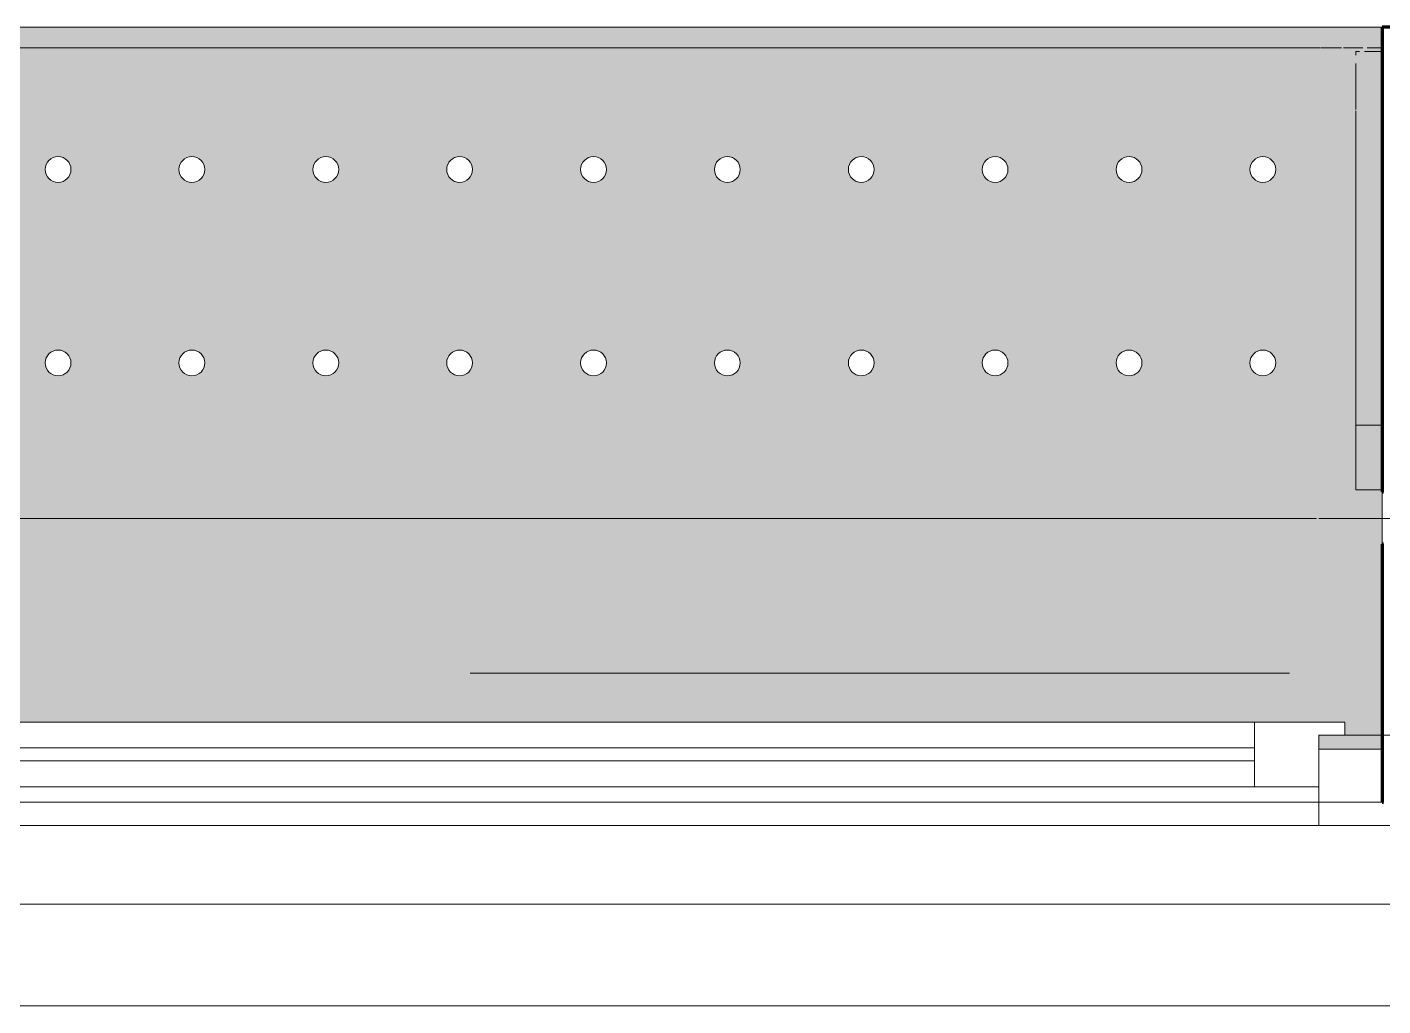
# Model space of a CAD drawing. Header units: millimetres. Extents: x 35144 to 233944, y -8553 to 29000.
# Drawn here: x 50800 to 51851, y -258 to 501 of the extents above; entities that cross this region are included whole.
import ezdxf

# ---------------------------------------------------------------- set-up
doc = ezdxf.new("R2010")
doc.units = ezdxf.units.MM
doc.linetypes.add('Осевая', pattern=[3175, 635, -476.25, 1587.5, -476.25])
for name, color, linetype, lineweight in [('A-GLAZ', 7, 'Continuous', 9), ('A-GLAZ-1', 7, 'Continuous', 13), ('Оси-2', 7, 'Осевая', 9)]:
    doc.layers.add(name, color=color, linetype=linetype, lineweight=lineweight)
for name, color, linetype, lineweight, true_color in [('A-WALL-1', 7, 'Continuous', 9, 0xc0c0c0), ('I-WALL-28', 7, 'Continuous', 80, 0xffd2ff), ('I-WALL-7', 7, 'Continuous', 9, 0xcbc7bf), ('I-WALL-8', 7, 'Continuous', 80, 0xff80c0), ('S-WALL-ANLY', 7, 'Continuous', 13, 0x008040), ('Знаки-1', 9, 'Continuous', 9, 0x808080), ('Знаки-2', 7, 'Continuous', 9, 0xc1bbaf), ('Знаки-4', 7, 'Continuous', 9, 0xaba79f), ('Знаки-5', 7, 'Continuous', 9, 0xd5cdbe), ('Знаки-6', 7, 'Continuous', 9, 0xd1cabb), ('Знаки-7', 7, 'Continuous', 9, 0xccc5b7), ('Знаки-8', 7, 'Continuous', 9, 0xd4ccbd)]:
    doc.layers.add(name, color=color, linetype=linetype, lineweight=lineweight, true_color=true_color)
doc.layers.add('Знаки-3', color=7, linetype='Continuous', lineweight=9, transparency=0.5)

# ---------------------------------------------------------------- blocks, each defined once
blk = doc.blocks.new('120_Окно_СКБ_2Ст - 120_Окно_СКБ_2Ст 2100х2500 _мал створка справа_-22445857-План отделки стен 1 этажа в осях 17-23')
at = {"layer": 'A-GLAZ'}
for p, q in [((1050, -57), (-1050, -57)), ((-930, -107), (100, -107)), ((100, -117), (-930, -117)), ((-1029, -127), (-1026, -127)), ((-1025.4, -127), (-1021.7, -127)), ((-1021.5, -127), (-1017.7, -127)), ((-1017.5, -127), (-1013.8, -127)), ((-1013.7, -127), (-1000, -127))]:
    blk.add_line(p, q, dxfattribs=at)
at = {"layer": 'A-GLAZ-1'}
for p, q in [((-1050, -57), (-980, -57)), ((-980, -57), (-980, -127)), ((150, -87), (-980, -87)), ((-980, -87), (-980, -127)), ((-930, -137), (-930, -87)), ((-980, -127), (-1050, -127)), ((-980, -127), (-1000, -127)), ((-1000, -127), (-1000, -137)), ((-1000, -137), (170, -137)), ((170, -137), (-1000, -137))]:
    blk.add_line(p, q, dxfattribs=at)
blk = doc.blocks.new('Зашивка радиатора_ с перфорацией М5 - Зашивка радиатора_ с перфорацией М5-V56-План отделки стен 1 этажа в осях 17-23')
at = {"layer": 'Знаки-3'}
h = blk.add_hatch(color=256, dxfattribs=at)
h.paths.add_polyline_path([(1749, 380), (1699, 380), (1699, 369), (1719, 369), (1719, 359), (919, 359), (919, 369), (939, 369), (939, 380), (869, 380), (869, 369), (889, 369), (889, 359), (-281, 359.2), (-281, 369), (-261, 369), (-261, 380), (-310, 380), (-310, -179.9), (1750, -179.9), (1749, 379.7)])
h.paths.add_polyline_path([(1650, 90.4), (1655, 89), (1658.7, 85.4), (1660, 80.4), (1658.7, 75.4), (1655, 71.7), (1650, 70.4), (1645, 71.7), (1641.3, 75.4), (1640, 80.4), (1641.3, 85.4), (1645, 89), (1647.4, 90)])
h.paths.add_polyline_path([(1546.2, 90.4), (1551.2, 89), (1554.9, 85.4), (1556.2, 80.4), (1554.9, 75.4), (1551.2, 71.7), (1546.2, 70.4), (1541.2, 71.7), (1537.6, 75.4), (1536.2, 80.4), (1537.6, 85.4), (1541.2, 89), (1543.7, 90)])
h.paths.add_polyline_path([(923.7, 90.4), (928.7, 89), (932.4, 85.4), (933.7, 80.4), (932.4, 75.4), (928.7, 71.7), (923.7, 70.4), (918.7, 71.7), (915.1, 75.4), (913.7, 80.4), (915.1, 85.4), (918.7, 89), (921.2, 90)])
h.paths.add_polyline_path([(1338.7, 90.4), (1343.7, 89), (1347.4, 85.4), (1348.7, 80.4), (1347.4, 75.4), (1343.7, 71.7), (1338.7, 70.4), (1333.7, 71.7), (1330.1, 75.4), (1328.7, 80.4), (1330.1, 85.4), (1333.7, 89), (1336.2, 90)])
h.paths.add_polyline_path([(716.2, 90.4), (721.2, 89), (724.9, 85.4), (726.2, 80.4), (724.9, 75.4), (721.2, 71.7), (716.2, 70.4), (711.2, 71.7), (707.6, 75.4), (706.2, 80.4), (707.6, 85.4), (711.2, 89), (713.7, 90)])
h.paths.add_polyline_path([(1235, 90.4), (1240, 89), (1243.7, 85.4), (1245, 80.4), (1243.7, 75.4), (1240, 71.7), (1235, 70.4), (1230, 71.7), (1226.3, 75.4), (1225, 80.4), (1226.3, 85.4), (1230, 89), (1232.4, 90)])
h.paths.add_polyline_path([(508.7, 90.4), (513.7, 89), (517.4, 85.4), (518.7, 80.4), (517.4, 75.4), (513.7, 71.7), (508.7, 70.4), (503.7, 71.7), (500.1, 75.4), (498.7, 80.4), (500.1, 85.4), (503.7, 89), (506.2, 90)])
h.paths.add_polyline_path([(820, 90.4), (825, 89), (828.7, 85.4), (830, 80.4), (828.7, 75.4), (825, 71.7), (820, 70.4), (815, 71.7), (811.3, 75.4), (810, 80.4), (811.3, 85.4), (815, 89), (817.4, 90)])
h.paths.add_polyline_path([(301.2, 90.4), (306.2, 89), (309.9, 85.4), (311.2, 80.4), (309.9, 75.4), (306.2, 71.7), (301.2, 70.4), (296.2, 71.7), (292.6, 75.4), (291.2, 80.4), (292.6, 85.4), (296.2, 89), (298.7, 90)])
h.paths.add_polyline_path([(612.5, 90.4), (617.5, 89), (621.2, 85.4), (622.5, 80.4), (621.2, 75.4), (617.5, 71.7), (612.5, 70.4), (607.5, 71.7), (603.8, 75.4), (602.5, 80.4), (603.8, 85.4), (607.5, 89), (609.9, 90)])
h.paths.add_polyline_path([(1027.5, 90.4), (1032.5, 89), (1036.2, 85.4), (1037.5, 80.4), (1036.2, 75.4), (1032.5, 71.7), (1027.5, 70.4), (1022.5, 71.7), (1018.8, 75.5), (1017.5, 80.4), (1018.8, 85.4), (1022.5, 89), (1024.9, 90)])
h.paths.add_polyline_path([(197.5, 90.4), (202.5, 89), (206.2, 85.4), (207.5, 80.4), (206.2, 75.4), (202.5, 71.7), (197.5, 70.4), (192.5, 71.7), (188.8, 75.4), (187.5, 80.4), (188.8, 85.4), (192.5, 89), (194.9, 90)])
h.paths.add_polyline_path([(1442.5, 90.4), (1447.5, 89), (1451.2, 85.4), (1452.5, 80.4), (1451.2, 75.4), (1447.5, 71.7), (1442.5, 70.4), (1437.5, 71.7), (1433.8, 75.4), (1432.5, 80.4), (1433.8, 85.4), (1437.5, 89), (1439.9, 90)])
h.paths.add_polyline_path([(1131.2, 90.4), (1136.2, 89), (1139.9, 85.4), (1141.2, 80.4), (1139.9, 75.4), (1136.2, 71.7), (1131.2, 70.4), (1126.2, 71.7), (1122.6, 75.4), (1121.2, 80.4), (1122.6, 85.4), (1126.2, 89), (1128.7, 90)])
h.paths.add_polyline_path([(405, 90.4), (410, 89), (413.7, 85.4), (415, 80.4), (413.7, 75.4), (410, 71.7), (405, 70.4), (400, 71.7), (396.3, 75.4), (395, 80.4), (396.3, 85.4), (400, 89), (402.4, 90)])
h.paths.add_polyline_path([(-217.5, 90.4), (-212.5, 89), (-208.8, 85.4), (-207.5, 80.4), (-208.8, 75.4), (-212.5, 71.7), (-217.5, 70.4), (-222.5, 71.7), (-226.2, 75.4), (-227.5, 80.4), (-226.2, 85.4), (-222.5, 89), (-220.1, 90)])
h.paths.add_polyline_path([(-113.8, 90.4), (-108.8, 89), (-105.1, 85.4), (-103.8, 80.4), (-105.1, 75.4), (-108.8, 71.7), (-113.8, 70.4), (-118.8, 71.7), (-122.4, 75.4), (-123.8, 80.4), (-122.4, 85.4), (-118.8, 89), (-116.3, 90)])
h.paths.add_polyline_path([(93.7, 90.4), (98.7, 89), (102.4, 85.4), (103.7, 80.4), (102.4, 75.4), (98.7, 71.7), (93.7, 70.4), (88.7, 71.7), (85.1, 75.4), (83.7, 80.4), (85.1, 85.4), (88.7, 89), (91.2, 90)])
h.paths.add_polyline_path([(-10, 90.4), (-5, 89), (-1.3, 85.4), (0, 80.4), (-1.3, 75.4), (-5, 71.7), (-10, 70.4), (-15, 71.7), (-18.7, 75.4), (-20, 80.4), (-18.7, 85.4), (-15, 89), (-12.6, 90)])
h.paths.add_polyline_path([(1650, -59.6), (1655, -61), (1658.7, -64.6), (1660, -69.6), (1658.7, -74.6), (1655, -78.3), (1650, -79.6), (1645, -78.3), (1641.3, -74.6), (1640, -69.6), (1641.3, -64.6), (1645, -61), (1647.4, -60)])
h.paths.add_polyline_path([(1442.5, -59.6), (1447.5, -61), (1451.2, -64.6), (1452.5, -69.6), (1451.2, -74.6), (1447.5, -78.3), (1442.5, -79.6), (1437.5, -78.3), (1433.8, -74.6), (1432.5, -69.6), (1433.8, -64.6), (1437.5, -61), (1439.9, -60)])
h.paths.add_polyline_path([(1546.2, -59.6), (1551.2, -61), (1554.9, -64.6), (1556.2, -69.6), (1554.9, -74.6), (1551.2, -78.3), (1546.2, -79.6), (1541.2, -78.3), (1537.6, -74.6), (1536.2, -69.6), (1537.6, -64.6), (1541.2, -61), (1543.7, -60)])
h.paths.add_polyline_path([(1235, -59.6), (1240, -61), (1243.7, -64.6), (1245, -69.6), (1243.7, -74.6), (1240, -78.3), (1235, -79.6), (1230, -78.3), (1226.3, -74.6), (1225, -69.6), (1226.3, -64.6), (1230, -61), (1232.4, -60)])
h.paths.add_polyline_path([(612.5, -59.6), (617.5, -61), (621.2, -64.6), (622.5, -69.6), (621.2, -74.6), (617.5, -78.3), (612.5, -79.6), (607.5, -78.3), (603.8, -74.6), (602.5, -69.6), (603.8, -64.6), (607.5, -61), (609.9, -60)])
h.paths.add_polyline_path([(405, -59.6), (410, -61), (413.7, -64.6), (415, -69.6), (413.7, -74.6), (410, -78.3), (405, -79.6), (400, -78.3), (396.3, -74.6), (395, -69.6), (396.3, -64.6), (400, -61), (402.4, -60)])
h.paths.add_polyline_path([(1131.2, -59.6), (1136.2, -61), (1139.9, -64.6), (1141.2, -69.6), (1139.9, -74.6), (1136.2, -78.3), (1131.2, -79.6), (1126.2, -78.3), (1122.6, -74.6), (1121.2, -69.6), (1122.6, -64.6), (1126.2, -61), (1128.7, -60)])
h.paths.add_polyline_path([(820, -59.6), (825, -61), (828.7, -64.6), (830, -69.6), (828.7, -74.6), (825, -78.3), (820, -79.6), (815, -78.3), (811.3, -74.6), (810, -69.6), (811.3, -64.6), (815, -61), (817.4, -60)])
h.paths.add_polyline_path([(923.7, -59.6), (928.7, -61), (932.4, -64.6), (933.7, -69.6), (932.4, -74.6), (928.7, -78.3), (923.7, -79.6), (918.7, -78.3), (915.1, -74.6), (913.7, -69.6), (915.1, -64.6), (918.7, -61), (921.2, -60)])
h.paths.add_polyline_path([(301.2, -59.6), (306.2, -61), (309.9, -64.6), (311.2, -69.6), (309.9, -74.6), (306.2, -78.3), (301.2, -79.6), (296.2, -78.3), (292.6, -74.6), (291.2, -69.6), (292.6, -64.6), (296.2, -61), (298.7, -60)])
h.paths.add_polyline_path([(197.5, -59.6), (202.5, -61), (206.2, -64.6), (207.5, -69.6), (206.2, -74.6), (202.5, -78.3), (197.5, -79.6), (192.5, -78.3), (188.8, -74.6), (187.5, -69.6), (188.8, -64.6), (192.5, -61), (194.9, -60)])
h.paths.add_polyline_path([(93.7, -59.6), (98.7, -61), (102.4, -64.6), (103.7, -69.6), (102.4, -74.6), (98.7, -78.3), (93.7, -79.6), (88.7, -78.3), (85.1, -74.6), (83.7, -69.6), (85.1, -64.6), (88.7, -61), (91.2, -60)])
h.paths.add_polyline_path([(508.7, -59.6), (513.7, -61), (517.4, -64.6), (518.7, -69.6), (517.4, -74.6), (513.7, -78.3), (508.7, -79.6), (503.7, -78.3), (500.1, -74.6), (498.7, -69.6), (500.1, -64.6), (503.7, -61), (506.2, -60)])
h.paths.add_polyline_path([(1338.7, -59.6), (1343.7, -61), (1347.4, -64.6), (1348.7, -69.6), (1347.4, -74.6), (1343.7, -78.3), (1338.7, -79.6), (1333.7, -78.3), (1330.1, -74.6), (1328.7, -69.6), (1330.1, -64.6), (1333.7, -61), (1336.2, -60)])
h.paths.add_polyline_path([(716.2, -59.6), (721.2, -61), (724.9, -64.6), (726.2, -69.6), (724.9, -74.6), (721.2, -78.3), (716.2, -79.6), (711.2, -78.3), (707.6, -74.6), (706.2, -69.6), (707.6, -64.6), (711.2, -61), (713.7, -60)])
h.paths.add_polyline_path([(1027.5, -59.6), (1032.5, -61), (1036.2, -64.6), (1037.5, -69.6), (1036.2, -74.6), (1032.5, -78.3), (1027.5, -79.6), (1022.5, -78.3), (1018.8, -74.5), (1017.5, -69.6), (1018.8, -64.6), (1022.5, -61), (1024.9, -60)])
h.paths.add_polyline_path([(-217.5, -59.6), (-212.5, -61), (-208.8, -64.6), (-207.5, -69.6), (-208.8, -74.6), (-212.5, -78.3), (-217.5, -79.6), (-222.5, -78.3), (-226.2, -74.6), (-227.5, -69.6), (-226.2, -64.6), (-222.5, -61), (-220.1, -60)])
h.paths.add_polyline_path([(-113.8, -59.6), (-108.8, -61), (-105.1, -64.6), (-103.8, -69.6), (-105.1, -74.6), (-108.8, -78.3), (-113.8, -79.6), (-118.8, -78.3), (-122.4, -74.6), (-123.8, -69.6), (-122.4, -64.6), (-118.8, -61), (-116.3, -60)])
h.paths.add_polyline_path([(-10, -59.6), (-5, -61), (-1.3, -64.6), (0, -69.6), (-1.7, -75.1), (-5, -78.3), (-10, -79.6), (-15, -78.3), (-18.7, -74.6), (-20, -69.6), (-18.7, -64.6), (-15, -61), (-12.6, -60)])
for points in [[(1735.6, -163.9), (-310, -163.9), (-310, -179.9), (1750, -179.9), (1749.3, -163.9), (1736.1, -163.9)], [(-162.7, -163.9), (-200, -164.5), (-199.3, -179.9), (-160, -179.9), (-160.7, -163.9)], [(-185, -163.9), (-200, -164.5), (-199.3, -179.9), (-160, -179.9), (-160.7, -163.9), (-182.6, -163.9)], [(-180, -163.9), (-190, -163.9), (-189.7, -179.9), (-170, -179.9), (-170.3, -163.9), (-179.4, -163.9)], [(-180, -163.9), (-190, -163.9), (-189.7, -179.9), (-170, -179.9), (-170.3, -163.9), (-179.4, -163.9)], [(-100, -163.9), (-99.3, -179.9), (-60, -179.9), (-60.7, -163.9), (-99.3, -163.9)], [(-100, -163.9), (-99.3, -179.9), (-60, -179.9), (-60.7, -163.9), (-99.3, -163.9)], [(-70, -163.9), (-90, -163.9), (-89.7, -179.9), (-70, -179.9)], [(-87.1, -163.9), (-90, -163.9), (-89.7, -179.9), (-70, -179.9), (-70.3, -163.9), (-85.2, -163.9)], [(5.9, -163.9), (0, -163.9), (0.7, -179.9), (40, -179.9), (39.3, -163.9), (10, -163.9)], [(10.3, -163.9), (0, -163.9), (0.7, -179.9), (40, -179.9), (39.3, -163.9), (11.3, -163.9)], [(27.1, -163.9), (10, -163.9), (10.3, -179.9), (30, -179.9), (29.7, -163.9), (28.7, -163.9)], [(20, -163.9), (10, -163.9), (10.3, -179.9), (30, -179.9), (29.7, -163.9), (22.6, -163.9)], [(125, -163.9), (100, -163.9), (100.7, -179.9), (140, -179.9), (139.3, -163.9), (125.2, -163.9)], [(100, -163.9), (100.7, -179.9), (140, -179.9), (139.3, -163.9), (100.7, -163.9)], [(112.9, -163.9), (110, -163.9), (110.3, -179.9), (130, -179.9), (129.7, -163.9), (114.8, -163.9)], [(110.3, -163.9), (110, -163.9), (110.3, -179.9), (130, -179.9), (129.7, -163.9), (111.3, -163.9)], [(200, -163.9), (200.7, -179.9), (240, -179.9), (239.3, -163.9), (200.7, -163.9)], [(210.3, -163.9), (200, -163.9), (200.7, -179.9), (240, -179.9), (239.3, -163.9), (211.3, -163.9)], [(210.3, -163.9), (210, -163.9), (210.3, -179.9), (230, -179.9), (229.7, -163.9), (211.3, -163.9)], [(227.1, -163.9), (210, -163.9), (210.3, -179.9), (230, -179.9), (229.7, -163.9), (228.7, -163.9)], [(300, -163.9), (300.7, -179.9), (340, -179.9), (339.3, -163.9), (300.7, -163.9)], [(311.3, -163.9), (300, -163.9), (300.7, -179.9), (340, -179.9), (339.3, -163.9), (312.9, -163.9)], [(310.3, -163.9), (310, -163.9), (310.3, -179.9), (330, -179.9), (329.7, -163.9), (311.3, -163.9)], [(327.1, -163.9), (310, -163.9), (310.3, -179.9), (330, -179.9), (329.7, -163.9), (328.7, -163.9)], [(415, -163.9), (400, -163.9), (400.7, -179.9), (440, -179.9), (439.3, -163.9), (417.4, -163.9)], [(425, -163.9), (400, -163.9), (400.7, -179.9), (440, -179.9), (439.3, -163.9), (425.2, -163.9)], [(430, -163.9), (410, -163.9), (410.3, -179.9), (430, -179.9)], [(410.3, -163.9), (410, -163.9), (410.3, -179.9), (430, -179.9), (429.7, -163.9), (411.3, -163.9)], [(500, -163.9), (500.7, -179.9), (540, -179.9), (539.3, -163.9), (500.7, -163.9)], [(500, -163.9), (500.7, -179.9), (540, -179.9), (539.3, -163.9), (500.7, -163.9)], [(527.1, -163.9), (510, -163.9), (510.3, -179.9), (530, -179.9), (529.7, -163.9), (528.7, -163.9)], [(510.3, -163.9), (510, -163.9), (510.3, -179.9), (530, -179.9), (529.7, -163.9), (511.3, -163.9)], [(600, -163.9), (600.7, -179.9), (640, -179.9), (639.3, -163.9), (600.7, -163.9)], [(600, -163.9), (600.7, -179.9), (640, -179.9), (639.3, -163.9), (600.7, -163.9)], [(612.5, -163.9), (610, -163.9), (610.3, -179.9), (630, -179.9), (629.7, -163.9), (612.9, -163.9)], [(620, -163.9), (610, -163.9), (610.3, -179.9), (630, -179.9), (629.7, -163.9), (622.6, -163.9)], [(725, -163.9), (700, -163.9), (700.7, -179.9), (740, -179.9), (739.3, -163.9), (725.2, -163.9)], [(725, -163.9), (700, -163.9), (700.7, -179.9), (740, -179.9), (739.3, -163.9), (725.2, -163.9)], [(715, -163.9), (710, -163.9), (710.3, -179.9), (730, -179.9), (729.7, -163.9), (716.2, -163.9)], [(712.9, -163.9), (710, -163.9), (710.3, -179.9), (730, -179.9), (729.7, -163.9), (715, -163.9)]]:
    blk.add_hatch(color=256, dxfattribs=at).paths.add_polyline_path(points)
at = {"layer": 'Знаки-1'}
for p, q in [((-261, 380), (-310, 380)), ((-310, 380), (-310, -179.9)), ((-310, -179.9), (1750, -179.9))]:
    blk.add_line(p, q, dxfattribs=at)
for centre, start, end in [((-217.5, 80.4), 0, 180), ((-113.8, 80.4), 0, 180), ((-10, 80.4), 0, 180), ((93.7, 80.4), 0, 180), ((197.5, 80.4), 0, 180), ((301.2, 80.4), 0, 180), ((405, 80.4), 0, 180), ((508.7, 80.4), 0, 180), ((612.5, 80.4), 0, 180), ((716.2, 80.4), 0, 180), ((-217.5, 80.4), 180, 0), ((-113.8, 80.4), 180, 0), ((-10, 80.4), 180, 360), ((93.7, 80.4), 180, 0), ((197.5, 80.4), 180, 0), ((301.2, 80.4), 180, 0), ((405, 80.4), 180, 0), ((508.7, 80.4), 180, 0), ((612.5, 80.4), 180, 0), ((716.2, 80.4), 180, 0), ((-217.5, -69.6), 0, 180), ((-113.8, -69.6), 0, 180), ((-10, -69.6), 0, 180), ((93.7, -69.6), 0, 180), ((197.5, -69.6), 0, 180), ((301.2, -69.6), 0, 180), ((405, -69.6), 0, 180), ((508.7, -69.6), 0, 180), ((612.5, -69.6), 0, 180), ((716.2, -69.6), 0, 180), ((-217.5, -69.6), 180, 0), ((-113.8, -69.6), 180, 0), ((-10, -69.6), 180, 0), ((93.7, -69.6), 180, 0), ((197.5, -69.6), 180, 0), ((301.2, -69.6), 180, 0), ((405, -69.6), 180, 0), ((508.7, -69.6), 180, 0), ((612.5, -69.6), 180, 0), ((716.2, -69.6), 180, 0)]:
    blk.add_arc(centre, 10, start, end, dxfattribs=at)
at = {"layer": 'Знаки-2'}
for p, q in [((-304.9, -163.9), (-310, -163.9)), ((-310, -163.9), (-310, -179.9)), ((-298.3, -163.9), (-304.9, -163.9)), ((-280, -163.9), (-294.9, -163.9)), ((-262.7, -163.9), (-278.4, -163.9)), ((-200, -163.9), (-262.1, -163.9)), ((-200, -163.9), (-190, -163.9)), ((-190, -163.9), (-200, -163.9)), ((-190, -163.9), (-180, -163.9)), ((-180, -163.9), (-190, -163.9)), ((-179.4, -163.9), (-170, -163.9)), ((-170, -163.9), (-179.4, -163.9)), ((-170, -163.9), (-162.8, -163.9)), ((-162.8, -163.9), (-170, -163.9)), ((-162.7, -163.9), (-160, -163.9)), ((-160, -163.9), (-162.7, -163.9)), ((-100, -163.9), (-160, -163.9)), ((-100, -163.9), (-60, -163.9)), ((-60, -163.9), (-100, -163.9)), ((0, -163.9), (-60, -163.9)), ((0, -163.9), (40, -163.9)), ((40, -163.9), (0, -163.9)), ((100, -163.9), (40, -163.9)), ((100, -163.9), (110, -163.9)), ((110, -163.9), (100, -163.9)), ((110, -163.9), (130, -163.9)), ((130, -163.9), (110, -163.9)), ((130, -163.9), (137.3, -163.9)), ((140, -163.9), (130, -163.9)), ((137.3, -163.9), (140, -163.9)), ((200, -163.9), (140, -163.9)), ((200, -163.9), (240, -163.9)), ((240, -163.9), (200, -163.9)), ((300, -163.9), (240, -163.9)), ((300, -163.9), (340, -163.9)), ((302.7, -163.9), (300, -163.9)), ((320, -163.9), (302.7, -163.9)), ((337.3, -163.9), (320, -163.9)), ((340, -163.9), (337.3, -163.9)), ((400, -163.9), (340, -163.9)), ((400, -163.9), (410, -163.9)), ((410, -163.9), (400, -163.9)), ((410, -163.9), (430, -163.9)), ((430, -163.9), (410, -163.9)), ((430, -163.9), (440, -163.9)), ((440, -163.9), (430, -163.9)), ((500, -163.9), (440, -163.9)), ((500, -163.9), (540, -163.9)), ((540, -163.9), (500, -163.9)), ((600, -163.9), (540, -163.9)), ((600, -163.9), (640, -163.9)), ((640, -163.9), (600, -163.9)), ((700, -163.9), (640, -163.9)), ((700, -163.9), (710, -163.9)), ((710, -163.9), (700, -163.9)), ((710, -163.9), (730, -163.9)), ((728.7, -163.9), (710, -163.9)), ((730, -163.9), (728.7, -163.9)), ((730, -163.9), (740, -163.9)), ((740, -163.9), (730, -163.9)), ((-310, -179.9), (-200, -179.9)), ((-200, -179.9), (-190, -179.9)), ((-190, -179.9), (-200, -179.9)), ((-190, -179.9), (-185, -179.9)), ((-170, -179.9), (-190, -179.9)), ((-185, -179.9), (-170, -179.9)), ((-170, -179.9), (-160, -179.9)), ((-160, -179.9), (-170, -179.9)), ((-160, -179.9), (-100, -179.9)), ((-100, -179.9), (-60, -179.9)), ((-60, -179.9), (-100, -179.9)), ((-60, -179.9), (0, -179.9)), ((0, -179.9), (40, -179.9)), ((40, -179.9), (0, -179.9)), ((40, -179.9), (100, -179.9)), ((100, -179.9), (110, -179.9)), ((110, -179.9), (100, -179.9)), ((110, -179.9), (130, -179.9)), ((130, -179.9), (110, -179.9)), ((130, -179.9), (140, -179.9)), ((140, -179.9), (130, -179.9)), ((140, -179.9), (200, -179.9)), ((200, -179.9), (240, -179.9)), ((240, -179.9), (200, -179.9)), ((240, -179.9), (300, -179.9)), ((300, -179.9), (340, -179.9)), ((340, -179.9), (300, -179.9)), ((340, -179.9), (400, -179.9)), ((400, -179.9), (410, -179.9)), ((410, -179.9), (400, -179.9)), ((410, -179.9), (430, -179.9)), ((415, -179.9), (410, -179.9)), ((430, -179.9), (415, -179.9)), ((430, -179.9), (440, -179.9)), ((440, -179.9), (430, -179.9)), ((440, -179.9), (500, -179.9)), ((500, -179.9), (510, -179.9)), ((540, -179.9), (500, -179.9)), ((510, -179.9), (540, -179.9)), ((540, -179.9), (600, -179.9)), ((600, -179.9), (640, -179.9)), ((640, -179.9), (600, -179.9)), ((640, -179.9), (700, -179.9)), ((700, -179.9), (710, -179.9)), ((710, -179.9), (700, -179.9)), ((710, -179.9), (720, -179.9)), ((711.3, -179.9), (710, -179.9)), ((722.6, -179.9), (711.3, -179.9)), ((720, -179.9), (729.7, -179.9)), ((730, -179.9), (722.6, -179.9)), ((729.7, -179.9), (730, -179.9)), ((730, -179.9), (740, -179.9)), ((734.1, -179.9), (730, -179.9)), ((740, -179.9), (734.1, -179.9))]:
    blk.add_line(p, q, dxfattribs=at)
at = {"layer": 'Знаки-4'}
for p, q in [((-310, -179.9), (-310, 380)), ((-310, 380), (-261, 380)), ((-310, -163.9), (-304.9, -163.9)), ((-310, -163.9), (-310, -179.9)), ((-304.9, -163.9), (-298.3, -163.9)), ((-294.9, -163.9), (-280, -163.9)), ((-278.4, -163.9), (-262.7, -163.9)), ((-262.1, -163.9), (1700.9, -163.9)), ((1749.3, -179.9), (-310, -179.9)), ((1749.3, -179.9), (-310, -179.9))]:
    blk.add_line(p, q, dxfattribs=at)
for centre, start, end in [((-217.5, 80.4), 0, 180), ((-113.8, 80.4), 0, 180), ((-10, 80.4), 0, 180), ((93.7, 80.4), 0, 180), ((197.5, 80.4), 0, 180), ((301.2, 80.4), 0, 180), ((405, 80.4), 0, 180), ((508.7, 80.4), 0, 180), ((612.5, 80.4), 0, 180), ((716.2, 80.4), 0, 180), ((-217.5, 80.4), 180, 360), ((-113.8, 80.4), 180, 0), ((-10, 80.4), 180, 360), ((93.7, 80.4), 180, 360), ((197.5, 80.4), 180, 0), ((301.2, 80.4), 180, 360), ((405, 80.4), 180, 360), ((508.7, 80.4), 180, 360), ((612.5, 80.4), 180, 360), ((716.2, 80.4), 180, 0), ((-217.5, -69.6), 0, 180), ((-113.8, -69.6), 0, 180), ((-10, -69.6), 0, 180), ((93.7, -69.6), 0, 180), ((197.5, -69.6), 0, 180), ((301.2, -69.6), 0, 180), ((405, -69.6), 0, 180), ((508.7, -69.6), 0, 180), ((612.5, -69.6), 0, 180), ((716.2, -69.6), 0, 180), ((-217.5, -69.6), 180, 360), ((-113.8, -69.6), 180, 360), ((-10, -69.6), 180, 360), ((93.7, -69.6), 180, 360), ((197.5, -69.6), 180, 360), ((301.2, -69.6), 180, 360), ((405, -69.6), 180, 360), ((508.7, -69.6), 180, 360), ((612.5, -69.6), 180, 360), ((716.2, -69.6), 180, 360)]:
    blk.add_arc(centre, 10, start, end, dxfattribs=at)
at = {"layer": 'Знаки-5'}
for p, q in [((-187.2, -163.9), (-188.7, -163.9)), ((-185.2, -163.9), (-187.1, -163.9)), ((-180, -163.9), (-185, -163.9)), ((-175, -163.9), (-179.4, -163.9)), ((-171.3, -163.9), (-174.8, -163.9)), ((-85.2, -163.9), (-88.7, -163.9)), ((-75, -163.9), (-85, -163.9)), ((-71.3, -163.9), (-74.8, -163.9)), ((14.8, -163.9), (11.3, -163.9)), ((25, -163.9), (15, -163.9)), ((28.7, -163.9), (25.2, -163.9)), ((114.8, -163.9), (111.3, -163.9)), ((125, -163.9), (115, -163.9)), ((128.7, -163.9), (125.2, -163.9)), ((214.8, -163.9), (211.3, -163.9)), ((225, -163.9), (215, -163.9)), ((228.7, -163.9), (225.2, -163.9)), ((314.8, -163.9), (311.3, -163.9)), ((325, -163.9), (315, -163.9)), ((328.7, -163.9), (325.2, -163.9)), ((414.8, -163.9), (411.3, -163.9)), ((425, -163.9), (415, -163.9)), ((428.7, -163.9), (425.2, -163.9)), ((514.8, -163.9), (511.3, -163.9)), ((525, -163.9), (515, -163.9)), ((528.7, -163.9), (525.2, -163.9)), ((614.8, -163.9), (611.3, -163.9)), ((625, -163.9), (615, -163.9)), ((628.7, -163.9), (625.2, -163.9)), ((714.8, -163.9), (711.3, -163.9)), ((725, -163.9), (715, -163.9)), ((728.7, -163.9), (725.2, -163.9)), ((-188.7, -179.9), (-187.2, -179.9)), ((-187.1, -179.9), (-185.2, -179.9)), ((-185, -179.9), (-175, -179.9)), ((-174.8, -179.9), (-171.3, -179.9)), ((-88.7, -179.9), (-85.2, -179.9)), ((-85, -179.9), (-75, -179.9)), ((-74.8, -179.9), (-71.3, -179.9)), ((11.3, -179.9), (14.8, -179.9)), ((15, -179.9), (25, -179.9)), ((25.2, -179.9), (28.7, -179.9)), ((111.3, -179.9), (114.8, -179.9)), ((115, -179.9), (125, -179.9)), ((125.2, -179.9), (128.7, -179.9)), ((211.3, -179.9), (214.8, -179.9)), ((215, -179.9), (225, -179.9)), ((225.2, -179.9), (228.7, -179.9)), ((311.3, -179.9), (314.8, -179.9)), ((315, -179.9), (325, -179.9)), ((325.2, -179.9), (328.7, -179.9)), ((411.3, -179.9), (414.8, -179.9)), ((415, -179.9), (425, -179.9)), ((425.2, -179.9), (428.7, -179.9)), ((511.3, -179.9), (514.8, -179.9)), ((515, -179.9), (525, -179.9)), ((525.2, -179.9), (528.7, -179.9)), ((611.3, -179.9), (614.8, -179.9)), ((615, -179.9), (625, -179.9)), ((625.2, -179.9), (628.7, -179.9)), ((711.3, -179.9), (714.8, -179.9)), ((715, -179.9), (725, -179.9)), ((725.2, -179.9), (728.7, -179.9))]:
    blk.add_line(p, q, dxfattribs=at)
at = {"layer": 'Знаки-6'}
for p, q in [((-190, -163.9), (-199.3, -163.9)), ((-190, -163.9), (-187.3, -163.9)), ((-187.3, -163.9), (-190, -163.9)), ((-187.1, -163.9), (-185.2, -163.9)), ((-185.2, -163.9), (-187.1, -163.9)), ((-185, -163.9), (-180, -163.9)), ((-182.6, -163.9), (-185, -163.9)), ((-180, -163.9), (-182.6, -163.9)), ((-179.4, -163.9), (-175, -163.9)), ((-175, -163.9), (-179.4, -163.9)), ((-174.8, -163.9), (-170.3, -163.9)), ((-170, -163.9), (-174.8, -163.9)), ((-170.3, -163.9), (-170, -163.9)), ((-162.8, -163.9), (-170, -163.9)), ((-160.7, -163.9), (-162.7, -163.9)), ((-94.5, -163.9), (-99.3, -163.9)), ((-90, -163.9), (-94.1, -163.9)), ((-90, -163.9), (-85.2, -163.9)), ((-85.2, -163.9), (-90, -163.9)), ((-85, -163.9), (-75, -163.9)), ((-77.4, -163.9), (-85, -163.9)), ((-75, -163.9), (-77.4, -163.9)), ((-74.8, -163.9), (-70, -163.9)), ((-70, -163.9), (-74.8, -163.9)), ((-60.7, -163.9), (-70, -163.9)), ((10, -163.9), (0.7, -163.9)), ((11.3, -163.9), (14.8, -163.9)), ((14.8, -163.9), (11.3, -163.9)), ((15, -163.9), (25, -163.9)), ((25, -163.9), (15, -163.9)), ((25.2, -163.9), (28.7, -163.9)), ((28.7, -163.9), (25.2, -163.9)), ((39.3, -163.9), (30, -163.9)), ((110, -163.9), (100.7, -163.9)), ((110, -163.9), (114.8, -163.9)), ((110.3, -163.9), (110, -163.9)), ((114.8, -163.9), (110.3, -163.9)), ((115, -163.9), (125, -163.9)), ((120, -163.9), (115, -163.9)), ((125, -163.9), (120, -163.9)), ((125.2, -163.9), (130, -163.9)), ((130, -163.9), (125.2, -163.9)), ((139.3, -163.9), (130, -163.9)), ((210, -163.9), (200.7, -163.9)), ((210, -163.9), (214.8, -163.9)), ((214.8, -163.9), (210, -163.9)), ((215, -163.9), (225, -163.9)), ((225, -163.9), (215, -163.9)), ((225.2, -163.9), (230, -163.9)), ((230, -163.9), (225.2, -163.9)), ((239.3, -163.9), (230, -163.9)), ((310, -163.9), (300.7, -163.9)), ((311.3, -163.9), (314.8, -163.9)), ((314.8, -163.9), (311.3, -163.9)), ((315, -163.9), (325, -163.9)), ((325, -163.9), (315, -163.9)), ((325.2, -163.9), (328.7, -163.9)), ((328.7, -163.9), (325.2, -163.9)), ((339.3, -163.9), (330, -163.9)), ((410, -163.9), (400.7, -163.9)), ((410, -163.9), (414.8, -163.9)), ((414.8, -163.9), (410, -163.9)), ((415, -163.9), (425, -163.9)), ((425, -163.9), (415, -163.9)), ((425.2, -163.9), (430, -163.9)), ((430, -163.9), (425.2, -163.9)), ((439.3, -163.9), (430, -163.9)), ((510, -163.9), (500.7, -163.9)), ((510, -163.9), (514.8, -163.9)), ((511.3, -163.9), (510, -163.9)), ((514.8, -163.9), (511.3, -163.9)), ((515, -163.9), (525, -163.9)), ((525, -163.9), (515, -163.9)), ((525.2, -163.9), (530, -163.9)), ((530, -163.9), (525.2, -163.9)), ((539.3, -163.9), (530, -163.9)), ((610, -163.9), (600.7, -163.9)), ((611.3, -163.9), (614.8, -163.9)), ((614.8, -163.9), (611.3, -163.9)), ((615, -163.9), (625, -163.9)), ((625, -163.9), (615, -163.9)), ((625.2, -163.9), (628.7, -163.9)), ((628.7, -163.9), (625.2, -163.9)), ((639.3, -163.9), (630, -163.9)), ((710, -163.9), (700.7, -163.9)), ((710, -163.9), (711.3, -163.9)), ((714.8, -163.9), (710, -163.9)), ((711.3, -163.9), (712.9, -163.9)), ((712.9, -163.9), (714.8, -163.9)), ((715, -163.9), (717.4, -163.9)), ((722.6, -163.9), (715, -163.9)), ((717.4, -163.9), (725, -163.9)), ((725, -163.9), (722.6, -163.9)), ((725.2, -163.9), (730, -163.9)), ((730, -163.9), (725.2, -163.9)), ((739.3, -163.9), (730, -163.9)), ((-199.3, -179.9), (-190, -179.9)), ((-190, -179.9), (-185.2, -179.9)), ((-185.2, -179.9), (-190, -179.9)), ((-185, -179.9), (-175, -179.9)), ((-175, -179.9), (-185, -179.9)), ((-174.8, -179.9), (-170, -179.9)), ((-170, -179.9), (-174.8, -179.9)), ((-170, -179.9), (-160.7, -179.9)), ((-99.3, -179.9), (-94.5, -179.9)), ((-94.1, -179.9), (-90, -179.9)), ((-90, -179.9), (-85.2, -179.9)), ((-85.2, -179.9), (-90, -179.9)), ((-85, -179.9), (-75, -179.9)), ((-75, -179.9), (-85, -179.9)), ((-74.8, -179.9), (-70, -179.9)), ((-70, -179.9), (-74.8, -179.9)), ((-70, -179.9), (-60.7, -179.9)), ((0.7, -179.9), (10, -179.9)), ((11.3, -179.9), (14.8, -179.9)), ((14.8, -179.9), (11.3, -179.9)), ((15, -179.9), (25, -179.9)), ((25, -179.9), (15, -179.9)), ((25.2, -179.9), (28.7, -179.9)), ((28.7, -179.9), (25.2, -179.9)), ((30, -179.9), (39.3, -179.9)), ((100.7, -179.9), (110, -179.9)), ((110, -179.9), (114.8, -179.9)), ((114.8, -179.9), (110, -179.9)), ((115, -179.9), (125, -179.9)), ((120, -179.9), (115, -179.9)), ((125, -179.9), (120, -179.9)), ((125.2, -179.9), (130, -179.9)), ((130, -179.9), (125.2, -179.9)), ((130, -179.9), (139.3, -179.9)), ((200.7, -179.9), (210, -179.9)), ((210, -179.9), (214.8, -179.9)), ((212.9, -179.9), (210, -179.9)), ((214.8, -179.9), (212.9, -179.9)), ((215, -179.9), (217.4, -179.9)), ((217.4, -179.9), (215, -179.9)), ((217.4, -179.9), (222.6, -179.9)), ((222.6, -179.9), (217.4, -179.9)), ((222.6, -179.9), (225, -179.9)), ((225, -179.9), (222.6, -179.9)), ((225.2, -179.9), (227.1, -179.9)), ((229.7, -179.9), (225.2, -179.9)), ((227.1, -179.9), (230, -179.9)), ((230, -179.9), (229.7, -179.9)), ((230, -179.9), (239.3, -179.9)), ((300.7, -179.9), (310, -179.9)), ((311.3, -179.9), (314.8, -179.9)), ((314.8, -179.9), (311.3, -179.9)), ((315, -179.9), (325, -179.9)), ((320, -179.9), (315, -179.9)), ((325, -179.9), (320, -179.9)), ((325.2, -179.9), (328.7, -179.9)), ((328.7, -179.9), (325.2, -179.9)), ((330, -179.9), (339.3, -179.9)), ((400.7, -179.9), (410, -179.9)), ((410, -179.9), (414.8, -179.9)), ((414.8, -179.9), (410, -179.9)), ((415, -179.9), (425, -179.9)), ((425, -179.9), (415, -179.9)), ((425.2, -179.9), (430, -179.9)), ((430, -179.9), (425.2, -179.9)), ((430, -179.9), (439.3, -179.9)), ((500.7, -179.9), (510, -179.9)), ((510, -179.9), (514.8, -179.9)), ((514.8, -179.9), (510, -179.9)), ((515, -179.9), (525, -179.9)), ((525, -179.9), (515, -179.9)), ((525.2, -179.9), (530, -179.9)), ((530, -179.9), (525.2, -179.9)), ((530, -179.9), (539.3, -179.9)), ((600.7, -179.9), (610, -179.9)), ((611.3, -179.9), (614.8, -179.9)), ((614.8, -179.9), (611.3, -179.9)), ((615, -179.9), (625, -179.9)), ((625, -179.9), (615, -179.9)), ((625.2, -179.9), (628.7, -179.9)), ((628.7, -179.9), (625.2, -179.9)), ((630, -179.9), (639.3, -179.9)), ((700.7, -179.9), (710, -179.9)), ((710, -179.9), (714.8, -179.9)), ((714.8, -179.9), (710, -179.9)), ((715, -179.9), (725, -179.9)), ((725, -179.9), (715, -179.9)), ((725.2, -179.9), (730, -179.9)), ((730, -179.9), (725.2, -179.9)), ((730, -179.9), (739.3, -179.9))]:
    blk.add_line(p, q, dxfattribs=at)
at = {"layer": 'Знаки-7'}
for p, q in [((-200, -163.9), (-190, -163.9)), ((-190, -163.9), (-200, -163.9)), ((-188.7, -163.9), (-187.3, -163.9)), ((-187.3, -163.9), (-188.7, -163.9)), ((-187.1, -163.9), (-185.2, -163.9)), ((-185.2, -163.9), (-187.1, -163.9)), ((-185, -163.9), (-180, -163.9)), ((-180, -163.9), (-185, -163.9)), ((-179.4, -163.9), (-175, -163.9)), ((-175, -163.9), (-179.4, -163.9)), ((-174.8, -163.9), (-171.3, -163.9)), ((-171.3, -163.9), (-174.8, -163.9)), ((-170, -163.9), (-162.8, -163.9)), ((-162.8, -163.9), (-170, -163.9)), ((-162.7, -163.9), (-160, -163.9)), ((-160, -163.9), (-162.7, -163.9)), ((-100, -163.9), (-90, -163.9)), ((-90, -163.9), (-100, -163.9)), ((-90, -163.9), (-85.2, -163.9)), ((-85.2, -163.9), (-90, -163.9)), ((-85, -163.9), (-75, -163.9)), ((-75, -163.9), (-85, -163.9)), ((-74.8, -163.9), (-70, -163.9)), ((-70, -163.9), (-74.8, -163.9)), ((-70, -163.9), (-60, -163.9)), ((-60, -163.9), (-70, -163.9)), ((0, -163.9), (10, -163.9)), ((10, -163.9), (0, -163.9)), ((10, -163.9), (14.8, -163.9)), ((14.8, -163.9), (10, -163.9)), ((15, -163.9), (25, -163.9)), ((25, -163.9), (15, -163.9)), ((25.2, -163.9), (30, -163.9)), ((30, -163.9), (25.2, -163.9)), ((30, -163.9), (40, -163.9)), ((40, -163.9), (30, -163.9)), ((100, -163.9), (110, -163.9)), ((110, -163.9), (100, -163.9)), ((111.3, -163.9), (114.8, -163.9)), ((114.8, -163.9), (111.3, -163.9)), ((115, -163.9), (125, -163.9)), ((125, -163.9), (115, -163.9)), ((125.2, -163.9), (128.7, -163.9)), ((128.7, -163.9), (125.2, -163.9)), ((130, -163.9), (140, -163.9)), ((140, -163.9), (130, -163.9)), ((200, -163.9), (210, -163.9)), ((210, -163.9), (200, -163.9)), ((210, -163.9), (214.8, -163.9)), ((214.8, -163.9), (210, -163.9)), ((215, -163.9), (225, -163.9)), ((225, -163.9), (215, -163.9)), ((225.2, -163.9), (230, -163.9)), ((230, -163.9), (225.2, -163.9)), ((230, -163.9), (240, -163.9)), ((240, -163.9), (230, -163.9)), ((300, -163.9), (310, -163.9)), ((310, -163.9), (300, -163.9)), ((310, -163.9), (314.8, -163.9)), ((314.8, -163.9), (310, -163.9)), ((315, -163.9), (325, -163.9)), ((325, -163.9), (315, -163.9)), ((325.2, -163.9), (330, -163.9)), ((330, -163.9), (325.2, -163.9)), ((330, -163.9), (340, -163.9)), ((340, -163.9), (330, -163.9)), ((400, -163.9), (410, -163.9)), ((410, -163.9), (400, -163.9)), ((411.3, -163.9), (414.8, -163.9)), ((414.8, -163.9), (411.3, -163.9)), ((415, -163.9), (425, -163.9)), ((425, -163.9), (415, -163.9)), ((425.2, -163.9), (428.7, -163.9)), ((428.7, -163.9), (425.2, -163.9)), ((430, -163.9), (440, -163.9)), ((440, -163.9), (430, -163.9)), ((500, -163.9), (510, -163.9)), ((510, -163.9), (500, -163.9)), ((510, -163.9), (514.8, -163.9)), ((514.8, -163.9), (510, -163.9)), ((515, -163.9), (525, -163.9)), ((525, -163.9), (515, -163.9)), ((525.2, -163.9), (530, -163.9)), ((530, -163.9), (525.2, -163.9)), ((530, -163.9), (540, -163.9)), ((540, -163.9), (530, -163.9)), ((600, -163.9), (610, -163.9)), ((610, -163.9), (600, -163.9)), ((610, -163.9), (614.8, -163.9)), ((614.8, -163.9), (610, -163.9)), ((615, -163.9), (625, -163.9)), ((625, -163.9), (615, -163.9)), ((625.2, -163.9), (630, -163.9)), ((630, -163.9), (625.2, -163.9)), ((630, -163.9), (640, -163.9)), ((640, -163.9), (630, -163.9)), ((700, -163.9), (710, -163.9)), ((710, -163.9), (700, -163.9)), ((711.3, -163.9), (714.8, -163.9)), ((714.8, -163.9), (711.3, -163.9)), ((715, -163.9), (725, -163.9)), ((725, -163.9), (715, -163.9)), ((725.2, -163.9), (728.7, -163.9)), ((728.7, -163.9), (725.2, -163.9)), ((730, -163.9), (740, -163.9)), ((740, -163.9), (730, -163.9)), ((-200, -179.9), (-190, -179.9)), ((-190, -179.9), (-200, -179.9)), ((-188.7, -179.9), (-187.3, -179.9)), ((-187.3, -179.9), (-188.7, -179.9)), ((-187.1, -179.9), (-185.2, -179.9)), ((-185.2, -179.9), (-187.1, -179.9)), ((-185, -179.9), (-175, -179.9)), ((-175, -179.9), (-185, -179.9)), ((-174.8, -179.9), (-171.3, -179.9)), ((-171.3, -179.9), (-174.8, -179.9)), ((-170, -179.9), (-160.7, -179.9)), ((-165.9, -179.9), (-170, -179.9)), ((-160, -179.9), (-165.9, -179.9)), ((-160.7, -179.9), (-160, -179.9)), ((-100, -179.9), (-90, -179.9)), ((-90, -179.9), (-100, -179.9)), ((-90, -179.9), (-85.2, -179.9)), ((-85.2, -179.9), (-90, -179.9)), ((-85, -179.9), (-75, -179.9)), ((-82.6, -179.9), (-85, -179.9)), ((-80, -179.9), (-82.6, -179.9)), ((-75, -179.9), (-80, -179.9)), ((-74.8, -179.9), (-70, -179.9)), ((-70, -179.9), (-74.8, -179.9)), ((-70, -179.9), (-60, -179.9)), ((-60, -179.9), (-70, -179.9)), ((0, -179.9), (10, -179.9)), ((10, -179.9), (0, -179.9)), ((10, -179.9), (14.8, -179.9)), ((14.8, -179.9), (10, -179.9)), ((15, -179.9), (25, -179.9)), ((25, -179.9), (15, -179.9)), ((25.2, -179.9), (30, -179.9)), ((30, -179.9), (25.2, -179.9)), ((30, -179.9), (40, -179.9)), ((40, -179.9), (30, -179.9)), ((100, -179.9), (110, -179.9)), ((110, -179.9), (100, -179.9)), ((111.3, -179.9), (114.8, -179.9)), ((114.8, -179.9), (111.3, -179.9)), ((115, -179.9), (125, -179.9)), ((125, -179.9), (115, -179.9)), ((125.2, -179.9), (128.7, -179.9)), ((128.7, -179.9), (125.2, -179.9)), ((130, -179.9), (140, -179.9)), ((140, -179.9), (130, -179.9)), ((200, -179.9), (210, -179.9)), ((210, -179.9), (200, -179.9)), ((210, -179.9), (214.8, -179.9)), ((214.8, -179.9), (210, -179.9)), ((215, -179.9), (225, -179.9)), ((225, -179.9), (215, -179.9)), ((225.2, -179.9), (230, -179.9)), ((230, -179.9), (225.2, -179.9)), ((230, -179.9), (240, -179.9)), ((240, -179.9), (230, -179.9)), ((300, -179.9), (310, -179.9)), ((310, -179.9), (300, -179.9)), ((310, -179.9), (314.8, -179.9)), ((314.8, -179.9), (310, -179.9)), ((315, -179.9), (325, -179.9)), ((325, -179.9), (315, -179.9)), ((325.2, -179.9), (330, -179.9)), ((330, -179.9), (325.2, -179.9)), ((330, -179.9), (340, -179.9)), ((340, -179.9), (330, -179.9)), ((400, -179.9), (410, -179.9)), ((410, -179.9), (400, -179.9)), ((411.3, -179.9), (414.8, -179.9)), ((414.8, -179.9), (411.3, -179.9)), ((415, -179.9), (425, -179.9)), ((425, -179.9), (415, -179.9)), ((425.2, -179.9), (428.7, -179.9)), ((428.7, -179.9), (425.2, -179.9)), ((430, -179.9), (440, -179.9)), ((440, -179.9), (430, -179.9)), ((500, -179.9), (510, -179.9)), ((510, -179.9), (500, -179.9)), ((510, -179.9), (514.8, -179.9)), ((514.8, -179.9), (510, -179.9)), ((515, -179.9), (525, -179.9)), ((525, -179.9), (515, -179.9)), ((525.2, -179.9), (530, -179.9)), ((530, -179.9), (525.2, -179.9)), ((530, -179.9), (540, -179.9)), ((540, -179.9), (530, -179.9)), ((600, -179.9), (610, -179.9)), ((610, -179.9), (600, -179.9)), ((610, -179.9), (614.8, -179.9)), ((614.8, -179.9), (610, -179.9)), ((615, -179.9), (625, -179.9)), ((625, -179.9), (615, -179.9)), ((625.2, -179.9), (630, -179.9)), ((630, -179.9), (625.2, -179.9)), ((630, -179.9), (640, -179.9)), ((640, -179.9), (630, -179.9)), ((700, -179.9), (710, -179.9)), ((710, -179.9), (700, -179.9)), ((711.3, -179.9), (714.8, -179.9)), ((714.8, -179.9), (711.3, -179.9)), ((715, -179.9), (725, -179.9)), ((725, -179.9), (715, -179.9)), ((725.2, -179.9), (728.7, -179.9)), ((728.7, -179.9), (725.2, -179.9)), ((730, -179.9), (740, -179.9)), ((740, -179.9), (730, -179.9))]:
    blk.add_line(p, q, dxfattribs=at)
at = {"layer": 'Знаки-8'}
for p, q in [((-188.7, -163.9), (-187.3, -163.9)), ((-187.3, -163.9), (-188.7, -163.9)), ((-187.3, -163.9), (-187.1, -163.9)), ((-187.1, -163.9), (-187.3, -163.9)), ((-187.1, -163.9), (-185.2, -163.9)), ((-185.2, -163.9), (-187.1, -163.9)), ((-185, -163.9), (-180, -163.9)), ((-180, -163.9), (-185, -163.9)), ((-179.4, -163.9), (-175, -163.9)), ((-175, -163.9), (-179.4, -163.9)), ((-174.8, -163.9), (-171.3, -163.9)), ((-171.3, -163.9), (-174.8, -163.9)), ((-88.7, -163.9), (-85.2, -163.9)), ((-85.2, -163.9), (-88.7, -163.9)), ((-85, -163.9), (-75, -163.9)), ((-75, -163.9), (-85, -163.9)), ((-74.8, -163.9), (-71.3, -163.9)), ((-71.3, -163.9), (-74.8, -163.9)), ((10, -163.9), (14.8, -163.9)), ((14.8, -163.9), (10, -163.9)), ((15, -163.9), (17.4, -163.9)), ((25, -163.9), (15, -163.9)), ((17.4, -163.9), (25, -163.9)), ((25.2, -163.9), (30, -163.9)), ((30, -163.9), (25.2, -163.9)), ((111.3, -163.9), (114.8, -163.9)), ((114.8, -163.9), (111.3, -163.9)), ((115, -163.9), (125, -163.9)), ((125, -163.9), (115, -163.9)), ((125.2, -163.9), (128.7, -163.9)), ((128.7, -163.9), (125.2, -163.9)), ((211.3, -163.9), (214.8, -163.9)), ((214.8, -163.9), (211.3, -163.9)), ((215, -163.9), (225, -163.9)), ((225, -163.9), (215, -163.9)), ((225.2, -163.9), (228.7, -163.9)), ((228.7, -163.9), (225.2, -163.9)), ((310, -163.9), (314.8, -163.9)), ((314.8, -163.9), (310, -163.9)), ((315, -163.9), (325, -163.9)), ((325, -163.9), (315, -163.9)), ((325.2, -163.9), (330, -163.9)), ((330, -163.9), (325.2, -163.9)), ((411.3, -163.9), (414.8, -163.9)), ((414.8, -163.9), (411.3, -163.9)), ((415, -163.9), (425, -163.9)), ((425, -163.9), (415, -163.9)), ((425.2, -163.9), (428.7, -163.9)), ((428.7, -163.9), (425.2, -163.9)), ((511.3, -163.9), (514.8, -163.9)), ((514.8, -163.9), (511.3, -163.9)), ((515, -163.9), (525, -163.9)), ((525, -163.9), (515, -163.9)), ((525.2, -163.9), (528.7, -163.9)), ((528.7, -163.9), (525.2, -163.9)), ((610, -163.9), (614.8, -163.9)), ((610.3, -163.9), (610, -163.9)), ((614.8, -163.9), (610.3, -163.9)), ((615, -163.9), (625, -163.9)), ((617.4, -163.9), (615, -163.9)), ((625, -163.9), (617.4, -163.9)), ((625.2, -163.9), (629.7, -163.9)), ((630, -163.9), (625.2, -163.9)), ((629.7, -163.9), (630, -163.9)), ((711.3, -163.9), (714.8, -163.9)), ((714.8, -163.9), (711.3, -163.9)), ((715, -163.9), (725, -163.9)), ((725, -163.9), (715, -163.9)), ((725.2, -163.9), (728.7, -163.9)), ((728.7, -163.9), (725.2, -163.9)), ((-188.7, -179.9), (-187.3, -179.9)), ((-187.3, -179.9), (-188.7, -179.9)), ((-187.1, -179.9), (-185.2, -179.9)), ((-185.2, -179.9), (-187.1, -179.9)), ((-185, -179.9), (-175, -179.9)), ((-175, -179.9), (-185, -179.9)), ((-174.8, -179.9), (-171.3, -179.9)), ((-171.3, -179.9), (-174.8, -179.9)), ((-88.7, -179.9), (-85.2, -179.9)), ((-85.2, -179.9), (-88.7, -179.9)), ((-85, -179.9), (-75, -179.9)), ((-75, -179.9), (-85, -179.9)), ((-74.8, -179.9), (-71.3, -179.9)), ((-71.3, -179.9), (-74.8, -179.9)), ((10, -179.9), (14.8, -179.9)), ((14.8, -179.9), (10, -179.9)), ((15, -179.9), (25, -179.9)), ((25, -179.9), (15, -179.9)), ((25.2, -179.9), (30, -179.9)), ((30, -179.9), (25.2, -179.9)), ((111.3, -179.9), (114.8, -179.9)), ((114.8, -179.9), (111.3, -179.9)), ((115, -179.9), (125, -179.9)), ((125, -179.9), (115, -179.9)), ((125.2, -179.9), (128.7, -179.9)), ((128.7, -179.9), (125.2, -179.9)), ((211.3, -179.9), (214.8, -179.9)), ((214.8, -179.9), (211.3, -179.9)), ((215, -179.9), (225, -179.9)), ((225, -179.9), (215, -179.9)), ((225.2, -179.9), (228.7, -179.9)), ((228.7, -179.9), (225.2, -179.9)), ((310, -179.9), (314.8, -179.9)), ((311.3, -179.9), (310, -179.9)), ((314.8, -179.9), (311.3, -179.9)), ((315, -179.9), (325, -179.9)), ((325, -179.9), (315, -179.9)), ((325.2, -179.9), (330, -179.9)), ((330, -179.9), (325.2, -179.9)), ((411.3, -179.9), (414.8, -179.9)), ((414.8, -179.9), (411.3, -179.9)), ((415, -179.9), (420, -179.9)), ((425, -179.9), (415, -179.9)), ((420, -179.9), (425, -179.9)), ((425.2, -179.9), (428.7, -179.9)), ((428.7, -179.9), (425.2, -179.9)), ((511.3, -179.9), (514.8, -179.9)), ((514.8, -179.9), (511.3, -179.9)), ((515, -179.9), (520, -179.9)), ((525, -179.9), (515, -179.9)), ((520, -179.9), (525, -179.9)), ((525.2, -179.9), (528.7, -179.9)), ((528.7, -179.9), (525.2, -179.9)), ((610, -179.9), (614.8, -179.9)), ((614.8, -179.9), (610, -179.9)), ((615, -179.9), (625, -179.9)), ((625, -179.9), (615, -179.9)), ((625.2, -179.9), (630, -179.9)), ((630, -179.9), (625.2, -179.9)), ((711.3, -179.9), (714.8, -179.9)), ((714.8, -179.9), (711.3, -179.9)), ((715, -179.9), (725, -179.9)), ((725, -179.9), (715, -179.9)), ((725.2, -179.9), (728.7, -179.9)), ((728.7, -179.9), (725.2, -179.9))]:
    blk.add_line(p, q, dxfattribs=at)
blk = doc.blocks.new('Зашивка_ торцевая панель - Зашивка_ торцевая панель-V68-План отделки стен 1 этажа в осях 17-23')
at = {"layer": 'Знаки-3'}
blk.add_hatch(color=256, dxfattribs=at).paths.add_polyline_path([(-430, -160), (-408.5, -160), (-409.5, 180), (-430, 180), (-430, -108.3)])
at = {"layer": 'Знаки-2'}
for p, q in [((-430, 180), (-430, 177)), ((-430, 180), (-427.2, 180)), ((-423.2, 180), (-415.5, 180)), ((-415.4, 180), (-409.5, 180)), ((-430, 170.7), (-430, 134.8)), ((-430, 133.9), (-430, -110)), ((-430, -110), (-430, -160)), ((-409.5, -110), (-430, -110)), ((-430, -110), (-409.5, -110)), ((-430, -160), (-409.5, -160))]:
    blk.add_line(p, q, dxfattribs=at)
at = {"layer": 'Знаки-4'}
for p, q in [((-430, 177), (-430, 180)), ((-430, 180), (-427.2, 180)), ((-423.2, 180), (-415.5, 180)), ((-415.4, 180), (-409.5, 180)), ((-430, 134.8), (-430, 170.7)), ((-430, -160), (-430, 133.9)), ((-430, -160), (-409.5, -160))]:
    blk.add_line(p, q, dxfattribs=at)

msp = doc.modelspace()

# ---------------------------------------------------------------- linework, layer by layer
at = {"layer": 'A-WALL-1'}
for p, q in [((49791.5, -100), (51851.5, -100)), ((64260, -258), (49060, -258))]:
    msp.add_line(p, q, dxfattribs=at)
at = {"layer": 'I-WALL-28'}
for p, q in [((51850.5, 100), (51850.5, -100)), ((51851.5, 100), (51850.5, 100)), ((51850.5, -100), (51851.5, -100))]:
    msp.add_line(p, q, dxfattribs=at)
at = {"layer": 'I-WALL-7'}
for p, q in [((49846, 120), (51799.6, 120)), ((51801.3, 120), (51910, 120))]:
    msp.add_line(p, q, dxfattribs=at)
at = {"layer": 'I-WALL-8'}
for p, q in [((51850.5, 501), (51850.5, 140.5)), ((52781, 501), (51850.5, 501)), ((51850.5, 140.5), (51851.5, 140.5))]:
    msp.add_line(p, q, dxfattribs=at)
at = {"layer": 'S-WALL-ANLY'}
msp.add_line((51871.5, -179), (49771.5, -179), dxfattribs=at)
at = {"layer": 'Оси-2'}
msp.add_line((38443.7, 0), (82200, 0), dxfattribs=at)

# ---------------------------------------------------------------- block references
at = {"layer": 'A-GLAZ', "rotation": 180}
msp.add_blockref('120_Окно_СКБ_2Ст - 120_Окно_СКБ_2Ст 2100х2500 _мал створка справа_-22445857-План отделки стен 1 этажа в осях 17-23', (50821.5, -175), dxfattribs=at)
at = {"layer": 'Знаки-2'}
msp.add_blockref('Зашивка_ торцевая панель - Зашивка_ торцевая панель-V68-План отделки стен 1 этажа в осях 17-23', (52260, 302.2), dxfattribs=at)
at = {"layer": 'Знаки-6', "rotation": 180}
msp.add_blockref('Зашивка радиатора_ с перфорацией М5 - Зашивка радиатора_ с перфорацией М5-V56-План отделки стен 1 этажа в осях 17-23', (51540.5, 321), dxfattribs=at)

doc.saveas('drawing.dxf')
